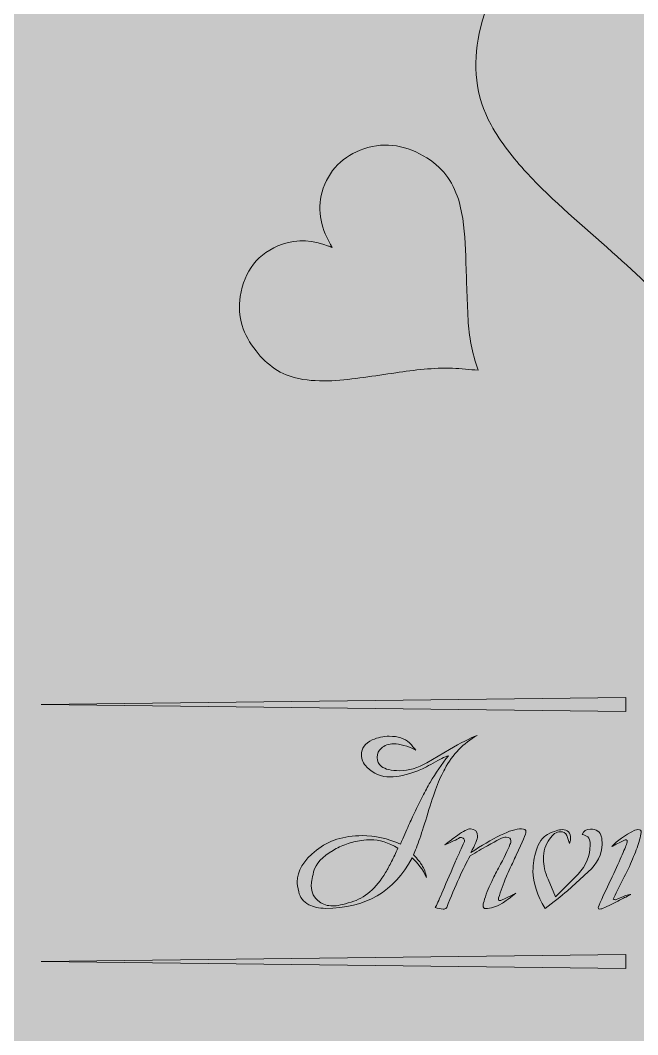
# Model space of a CAD drawing. Extents: x 325 to 1613, y -935 to -100.
# Drawn here: x 511.9 to 638.8, y -726.3 to -517.8 of the extents above; entities that cross this region are included whole.
import ezdxf

# ---------------------------------------------------------------- set-up
doc = ezdxf.new("R2010")
doc.units = 0
doc.header["$MEASUREMENT"] = 0
doc.layers.add('Layer 1', color=7, linetype='Continuous', lineweight=0)

# ---------------------------------------------------------------- blocks, each defined once
blk = doc.blocks.new('Block_2')
at = {"layer": 'Layer 1', "true_color": 0xf15a24, "transparency": 33554687}
h = blk.add_hatch(color=20, dxfattribs=at)
h.dxf.hatch_style = 2
edge = h.paths.add_edge_path()
edge.add_spline(control_points=[(654.1, -588.32), (652.22, -585.68), (650.49, -583.04), (648.55, -580.58), (644.13, -574.99), (638.88, -570.2), (633.59, -565.47), (627.63, -560.15), (621.47, -555.06), (616.01, -549.19), (613.21, -546.18), (610.7, -542.95), (608.69, -539.33), (605.38, -533.38), (604.95, -527.06), (606.27, -520.53), (607.78, -513.09), (611.4, -506.93), (617.99, -502.95), (626.14, -498.05), (634.59, -497.48), (642.96, -502.41), (648.19, -505.5), (651.43, -510.3), (653.48, -515.93), (653.63, -516.34), (653.78, -516.75), (654, -517.35), (654.23, -516.74), (654.38, -516.31), (654.54, -515.88), (657.18, -508.88), (661.49, -503.33), (668.67, -500.62), (676.56, -497.65), (684.07, -498.89), (690.94, -503.56), (698.21, -508.51), (701.42, -515.81), (702.31, -524.36), (703.08, -531.72), (700.72, -538.07), (696.42, -543.88), (692.69, -548.92), (688.17, -553.21), (683.54, -557.4), (677.72, -562.69), (671.82, -567.88), (666.11, -573.28), (661.52, -577.62), (657.48, -582.46), (654.35, -587.99), (654.27, -588.12), (654.16, -588.23), (654.1, -588.32)], knot_values=[0, 0, 0, 0, 1, 1, 1, 2, 2, 2, 3, 3, 3, 4, 4, 4, 5, 5, 5, 6, 6, 6, 7, 7, 7, 8, 8, 8, 9, 9, 9, 10, 10, 10, 11, 11, 11, 12, 12, 12, 13, 13, 13, 14, 14, 14, 15, 15, 15, 16, 16, 16, 17, 17, 17, 18, 18, 18, 18], degree=3, periodic=0)
h = blk.add_hatch(color=20, dxfattribs=at)
h.dxf.hatch_style = 2
edge = h.paths.add_edge_path()
edge.add_spline(control_points=[(606.04, -589.75), (604.26, -589.6), (602.53, -589.39), (600.79, -589.33), (596.86, -589.2), (592.97, -589.72), (589.09, -590.27), (584.72, -590.89), (580.37, -591.67), (575.96, -591.89), (573.68, -592), (571.43, -591.9), (569.18, -591.47), (565.49, -590.74), (562.67, -588.67), (560.39, -585.79), (557.78, -582.5), (556.47, -578.78), (557.14, -574.58), (557.97, -569.39), (560.74, -565.62), (565.81, -563.85), (568.97, -562.74), (572.15, -563.08), (575.26, -564.22), (575.49, -564.3), (575.71, -564.39), (576.05, -564.51), (575.87, -564.2), (575.74, -563.98), (575.62, -563.76), (573.6, -560.15), (572.79, -556.35), (574.21, -552.35), (575.76, -547.97), (578.96, -545.24), (583.38, -544), (588.06, -542.69), (592.28, -543.94), (596.21, -546.61), (599.59, -548.91), (601.43, -552.17), (602.35, -556.05), (603.16, -559.42), (603.35, -562.86), (603.48, -566.31), (603.63, -570.64), (603.72, -574.99), (603.97, -579.32), (604.16, -582.8), (604.77, -586.23), (605.99, -589.53), (606.02, -589.6), (606.02, -589.69), (606.04, -589.75)], knot_values=[0, 0, 0, 0, 1, 1, 1, 2, 2, 2, 3, 3, 3, 4, 4, 4, 5, 5, 5, 6, 6, 6, 7, 7, 7, 8, 8, 8, 9, 9, 9, 10, 10, 10, 11, 11, 11, 12, 12, 12, 13, 13, 13, 14, 14, 14, 15, 15, 15, 16, 16, 16, 17, 17, 17, 18, 18, 18, 18], degree=3, periodic=0)
at = {"layer": 'Layer 1'}
for points in [[(654.1, -588.32), (652.22, -585.68), (650.49, -583.04), (648.55, -580.58), (644.13, -574.99), (638.88, -570.2), (633.59, -565.47), (627.63, -560.15), (621.47, -555.06), (616.01, -549.19), (613.21, -546.18), (610.7, -542.95), (608.69, -539.33), (605.38, -533.38), (604.95, -527.06), (606.27, -520.53), (607.78, -513.09), (611.4, -506.93), (617.99, -502.95), (626.14, -498.05), (634.59, -497.48), (642.96, -502.41), (648.19, -505.5), (651.43, -510.3), (653.48, -515.93), (653.63, -516.34), (653.78, -516.75), (654, -517.35), (654.23, -516.74), (654.38, -516.31), (654.54, -515.88), (657.18, -508.88), (661.49, -503.33), (668.67, -500.62), (676.56, -497.65), (684.07, -498.89), (690.94, -503.56), (698.21, -508.51), (701.42, -515.81), (702.31, -524.36), (703.08, -531.72), (700.72, -538.07), (696.42, -543.88), (692.69, -548.92), (688.17, -553.21), (683.54, -557.4), (677.72, -562.69), (671.82, -567.88), (666.11, -573.28), (661.52, -577.62), (657.48, -582.46), (654.35, -587.99), (654.27, -588.12), (654.16, -588.23), (654.1, -588.32)], [(606.04, -589.75), (604.26, -589.6), (602.53, -589.39), (600.79, -589.33), (596.86, -589.2), (592.97, -589.72), (589.09, -590.27), (584.72, -590.89), (580.37, -591.67), (575.96, -591.89), (573.68, -592), (571.43, -591.9), (569.18, -591.47), (565.49, -590.74), (562.67, -588.67), (560.39, -585.79), (557.78, -582.5), (556.47, -578.78), (557.14, -574.58), (557.97, -569.39), (560.74, -565.62), (565.81, -563.85), (568.97, -562.74), (572.15, -563.08), (575.26, -564.22), (575.49, -564.3), (575.71, -564.39), (576.05, -564.51), (575.87, -564.2), (575.74, -563.98), (575.62, -563.76), (573.6, -560.15), (572.79, -556.35), (574.21, -552.35), (575.76, -547.97), (578.96, -545.24), (583.38, -544), (588.06, -542.69), (592.28, -543.94), (596.21, -546.61), (599.59, -548.91), (601.43, -552.17), (602.35, -556.05), (603.16, -559.42), (603.35, -562.86), (603.48, -566.31), (603.63, -570.64), (603.72, -574.99), (603.97, -579.32), (604.16, -582.8), (604.77, -586.23), (605.99, -589.53), (606.02, -589.6), (606.02, -589.69), (606.04, -589.75)]]:
    blk.add_open_spline(points, degree=3, knots=[0, 0, 0, 0, 1, 1, 1, 2, 2, 2, 3, 3, 3, 4, 4, 4, 5, 5, 5, 6, 6, 6, 7, 7, 7, 8, 8, 8, 9, 9, 9, 10, 10, 10, 11, 11, 11, 12, 12, 12, 13, 13, 13, 14, 14, 14, 15, 15, 15, 16, 16, 16, 17, 17, 17, 18, 18, 18, 18], dxfattribs=at)
blk = doc.blocks.new('Block_4')
at = {"layer": 'Layer 1', "true_color": 0x000000, "transparency": 33554687}
h = blk.add_hatch(color=18, dxfattribs=at)
h.dxf.hatch_style = 2
edge = h.paths.add_edge_path()
edge.add_spline(control_points=[(578.98, -687.11), (578, -687.45), (577.08, -687.88), (576.22, -688.41), (573.99, -689.64), (572.66, -691.12), (572.23, -692.84), (571.9, -694.2), (571.73, -695.15), (571.73, -695.68), (571.73, -697.04), (572.3, -698.14), (573.43, -698.97), (574.16, -699.53), (575.05, -699.81), (576.12, -699.81), (576.98, -699.81), (578.26, -699.55), (579.95, -699.02), (582.71, -698.22), (585.06, -696.19), (587.02, -692.94), (587.42, -692.28), (587.83, -691.52), (588.24, -690.68), (588.66, -689.83), (589.1, -688.92), (589.56, -687.96), (587.6, -686.8), (585.73, -686.22), (583.94, -686.22), (583.4, -686.22), (582.77, -686.27), (582.04, -686.37), (580.98, -686.53), (579.96, -686.78), (578.98, -687.11)], knot_values=[0, 0, 0, 0, 1, 1, 1, 2, 2, 2, 3, 3, 3, 4, 4, 4, 5, 5, 5, 6, 6, 6, 7, 7, 7, 8, 8, 8, 9, 9, 9, 10, 10, 10, 11, 11, 11, 12, 12, 12, 12], degree=3, periodic=0)
edge = h.paths.add_edge_path()
edge.add_spline(control_points=[(605.8, -664.8), (603.01, -666.37), (600.8, -668.66), (599.17, -671.68), (598.61, -672.64), (598.04, -673.88), (597.48, -675.39), (596.92, -676.9), (596.32, -678.68), (595.69, -680.74), (595.09, -682.8), (594.54, -684.53), (594.04, -685.94), (593.55, -687.36), (593.11, -688.48), (592.75, -689.31), (593.18, -689.77), (593.54, -690.18), (593.82, -690.53), (594.1, -690.87), (594.31, -691.17), (594.44, -691.4), (594.94, -692.16), (595.26, -693.01), (595.39, -693.94), (594.62, -692.28), (593.65, -690.95), (592.45, -689.95), (588.83, -696.86), (582.89, -700.31), (574.62, -700.31), (573.36, -700.31), (572.23, -700.06), (571.24, -699.56), (570.11, -698.93), (569.41, -698.05), (569.15, -696.93), (568.95, -696), (568.85, -695.3), (568.85, -694.83), (568.85, -692.64), (570.16, -690.48), (572.78, -688.36), (575.3, -686.37), (578.44, -685.37), (582.19, -685.37), (584.85, -685.37), (587.47, -685.95), (590.06, -687.11), (590.72, -685.62), (591.29, -684.34), (591.75, -683.28), (592.22, -682.22), (592.62, -681.35), (592.95, -680.69), (593.51, -679.5), (594.06, -678.37), (594.59, -677.33), (595.12, -676.28), (595.65, -675.31), (596.19, -674.42), (597.28, -672.56), (598.53, -670.73), (599.92, -668.94), (599.16, -669.2), (598.11, -669.72), (596.78, -670.48), (596.12, -670.85), (595.52, -671.16), (594.99, -671.43), (594.46, -671.69), (594.01, -671.89), (593.65, -672.03), (591.36, -672.89), (589.46, -673.32), (587.97, -673.32), (586.11, -673.32), (584.52, -672.66), (583.19, -671.33), (582.42, -670.56), (582.04, -669.7), (582.04, -668.74), (582.04, -667.41), (582.79, -666.4), (584.28, -665.7), (585.41, -665.2), (586.57, -664.95), (587.77, -664.95), (589.53, -664.95), (590.91, -665.4), (591.9, -666.3), (592.07, -666.47), (592.26, -666.67), (592.48, -666.92), (592.69, -667.17), (592.93, -667.46), (593.2, -667.79), (591.47, -666.93), (589.96, -666.5), (588.67, -666.5), (587.67, -666.5), (586.81, -666.81), (586.08, -667.44), (585.55, -667.84), (585.28, -668.46), (585.28, -669.29), (585.28, -670.08), (585.58, -670.7), (586.18, -671.13), (586.91, -671.73), (588.15, -672.03), (589.91, -672.03), (591.77, -672.03), (593.63, -671.48), (595.49, -670.38), (595.49, -670.38), (600.17, -667.64), (600.17, -667.64), (602.43, -666.32), (604.3, -665.37), (605.8, -664.8)], knot_values=[0, 0, 0, 0, 1, 1, 1, 2, 2, 2, 3, 3, 3, 4, 4, 4, 5, 5, 5, 6, 6, 6, 7, 7, 7, 8, 8, 8, 9, 9, 9, 10, 10, 10, 11, 11, 11, 12, 12, 12, 13, 13, 13, 14, 14, 14, 15, 15, 15, 16, 16, 16, 17, 17, 17, 18, 18, 18, 19, 19, 19, 20, 20, 20, 21, 21, 21, 22, 22, 22, 23, 23, 23, 24, 24, 24, 25, 25, 25, 26, 26, 26, 27, 27, 27, 28, 28, 28, 29, 29, 29, 30, 30, 30, 31, 31, 31, 32, 32, 32, 33, 33, 33, 34, 34, 34, 35, 35, 35, 36, 36, 36, 37, 37, 37, 38, 38, 38, 39, 39, 39, 40, 40, 40, 40], degree=3, periodic=0)
h = blk.add_hatch(color=18, dxfattribs=at)
h.dxf.hatch_style = 2
edge = h.paths.add_edge_path()
edge.add_spline(control_points=[(643, -677.25), (643, -678.35), (642.35, -678.9), (641.05, -678.9), (639.96, -678.9), (639.41, -678.25), (639.41, -676.96), (639.41, -675.86), (640.06, -675.31), (641.35, -675.31), (642.45, -675.31), (643, -675.96), (643, -677.25)], knot_values=[0, 0, 0, 0, 1, 1, 1, 2, 2, 2, 3, 3, 3, 4, 4, 4, 4], degree=3, periodic=0)
edge = h.paths.add_edge_path()
edge.add_spline(control_points=[(638.81, -684.13), (639.34, -684.13), (639.59, -684.33), (639.56, -684.72), (639.39, -685.65), (639.1, -686.7), (638.69, -687.86), (638.27, -689.02), (637.75, -690.3), (637.12, -691.7), (636.55, -692.83), (636, -693.95), (635.45, -695.06), (634.9, -696.17), (634.35, -697.29), (633.78, -698.42), (633.85, -698.45), (633.93, -698.48), (634.03, -698.49), (634.13, -698.51), (634.21, -698.54), (634.28, -698.57), (635.91, -697.77), (636.95, -697.41), (637.42, -697.47), (637.25, -697.54), (636.89, -697.71), (636.35, -698), (635.8, -698.28), (635.04, -698.67), (634.08, -699.17), (632.42, -700.03), (631.41, -700.46), (631.04, -700.46), (630.81, -700.46), (630.69, -700.36), (630.69, -700.16), (630.69, -699.93), (631.66, -697.82), (633.58, -693.84), (634.45, -691.98), (635.13, -690.46), (635.65, -689.28), (636.16, -688.1), (636.5, -687.25), (636.67, -686.72), (636.7, -686.38), (636.64, -686.22), (636.47, -686.22), (636.24, -686.22), (635.76, -686.42), (635.03, -686.82), (634.56, -687.05), (634.21, -687.23), (633.98, -687.36), (633.75, -687.5), (633.6, -687.58), (633.53, -687.61), (634.56, -686.42), (636.12, -685.29), (638.21, -684.23), (638.48, -684.16), (638.68, -684.13), (638.81, -684.13)], knot_values=[0, 0, 0, 0, 1, 1, 1, 2, 2, 2, 3, 3, 3, 4, 4, 4, 5, 5, 5, 6, 6, 6, 7, 7, 7, 8, 8, 8, 9, 9, 9, 10, 10, 10, 11, 11, 11, 12, 12, 12, 13, 13, 13, 14, 14, 14, 15, 15, 15, 16, 16, 16, 17, 17, 17, 18, 18, 18, 19, 19, 19, 20, 20, 20, 21, 21, 21, 21], degree=3, periodic=0)
h = blk.add_hatch(color=18, dxfattribs=at)
h.dxf.hatch_style = 2
edge = h.paths.add_edge_path()
edge.add_spline(control_points=[(614.91, -683.98), (615.54, -683.98), (615.86, -684.18), (615.86, -684.57), (615.86, -684.97), (615.19, -686.57), (613.86, -689.36), (613.4, -690.38), (612.99, -691.26), (612.64, -691.97), (612.3, -692.68), (612.04, -693.26), (611.87, -693.69), (611.17, -695.35), (610.63, -696.84), (610.23, -698.17), (610.13, -698.54), (610.19, -698.72), (610.43, -698.72), (610.66, -698.72), (611.19, -698.5), (612.02, -698.07), (613.08, -697.54), (613.66, -697.26), (613.76, -697.22), (612.14, -698.49), (611.17, -699.18), (610.88, -699.32), (609.71, -700.01), (608.6, -700.36), (607.54, -700.36), (607.21, -700.36), (607.04, -700.15), (607.04, -699.71), (607.04, -699.48), (607.32, -698.52), (607.89, -696.83), (608.12, -696.26), (608.43, -695.58), (608.81, -694.78), (609.19, -693.99), (609.66, -693.07), (610.23, -692.04), (611.39, -689.89), (612.17, -688.28), (612.57, -687.21), (612.7, -686.92), (612.77, -686.67), (612.77, -686.47), (612.77, -685.94), (612.44, -685.67), (611.77, -685.67), (611.21, -685.67), (609.93, -686.27), (607.94, -687.46), (607.37, -687.76), (606.8, -688.09), (606.22, -688.43), (605.64, -688.78), (605.03, -689.14), (604.4, -689.5), (602.94, -692.09), (601.33, -695.65), (599.57, -700.16), (599.34, -700.39), (599.09, -700.51), (598.82, -700.51), (598.29, -700.41), (597.76, -700.29), (597.23, -700.16), (597.46, -699.7), (597.91, -698.7), (598.58, -697.17), (599.24, -695.65), (600.14, -693.57), (601.26, -690.95), (601.63, -690.09), (601.97, -689.31), (602.29, -688.61), (602.6, -687.91), (602.89, -687.28), (603.16, -686.72), (603.22, -686.58), (603.26, -686.5), (603.26, -686.47), (603.26, -686.24), (603.15, -686.04), (602.93, -685.89), (602.72, -685.75), (602.49, -685.7), (602.26, -685.77), (601.6, -686.2), (600.57, -686.7), (599.17, -687.26), (599.6, -686.93), (600.04, -686.61), (600.47, -686.29), (600.9, -685.98), (601.33, -685.65), (601.76, -685.32), (602.99, -684.43), (603.89, -683.98), (604.45, -683.98), (605.41, -683.98), (605.9, -684.49), (605.9, -685.52), (605.9, -686.09), (605.43, -687.2), (604.5, -688.86), (606.73, -687.43), (608.77, -686.24), (610.63, -685.27), (612.42, -684.41), (613.85, -683.98), (614.91, -683.98)], knot_values=[0, 0, 0, 0, 1, 1, 1, 2, 2, 2, 3, 3, 3, 4, 4, 4, 5, 5, 5, 6, 6, 6, 7, 7, 7, 8, 8, 8, 9, 9, 9, 10, 10, 10, 11, 11, 11, 12, 12, 12, 13, 13, 13, 14, 14, 14, 15, 15, 15, 16, 16, 16, 17, 17, 17, 18, 18, 18, 19, 19, 19, 20, 20, 20, 21, 21, 21, 22, 22, 22, 23, 23, 23, 24, 24, 24, 25, 25, 25, 26, 26, 26, 27, 27, 27, 28, 28, 28, 29, 29, 29, 30, 30, 30, 31, 31, 31, 32, 32, 32, 33, 33, 33, 34, 34, 34, 35, 35, 35, 36, 36, 36, 37, 37, 37, 38, 38, 38, 38], degree=3, periodic=0)
h = blk.add_hatch(color=18, dxfattribs=at)
h.dxf.hatch_style = 2
edge = h.paths.add_edge_path()
edge.add_spline(control_points=[(629.1, -684.03), (630.36, -684.03), (631.13, -684.57), (631.39, -685.67), (631.43, -685.9), (631.45, -686.14), (631.47, -686.37), (631.48, -686.6), (631.49, -686.85), (631.49, -687.11), (631.49, -689.21), (630.55, -691.12), (628.65, -692.84), (628.65, -692.84), (624.37, -696.68), (624.37, -696.68), (623.04, -697.84), (621.52, -699.07), (619.79, -700.36), (618.13, -697.64), (617.3, -695.07), (617.3, -692.64), (617.3, -691.18), (617.51, -689.79), (617.95, -688.46), (618.48, -686.8), (619.26, -685.69), (620.29, -685.12), (621.68, -684.46), (622.68, -684.13), (623.28, -684.13), (624.44, -684.13), (625.02, -684.76), (625.02, -686.02), (625.02, -686.28), (625, -686.45), (624.97, -686.52), (624.97, -686.52), (624.77, -686.97), (624.77, -686.97), (624.7, -686.7), (624.62, -686.43), (624.52, -686.14), (624.42, -685.86), (624.34, -685.59), (624.27, -685.32), (624.01, -684.82), (623.54, -684.57), (622.88, -684.57), (622.11, -684.57), (621.38, -685.07), (620.69, -686.07), (619.86, -687.23), (619.44, -688.59), (619.44, -690.15), (619.44, -691.48), (619.76, -692.88), (620.39, -694.34), (620.39, -694.34), (621.93, -697.92), (621.93, -697.92), (622.96, -696.93), (624.5, -695.38), (626.56, -693.29), (628.22, -691.46), (629.05, -689.49), (629.05, -687.36), (629.05, -686.43), (628.89, -685.85), (628.55, -685.62), (628.22, -685.39), (627.84, -685.22), (627.41, -685.12), (627.64, -684.39), (628.21, -684.03), (629.1, -684.03)], knot_values=[0, 0, 0, 0, 1, 1, 1, 2, 2, 2, 3, 3, 3, 4, 4, 4, 5, 5, 5, 6, 6, 6, 7, 7, 7, 8, 8, 8, 9, 9, 9, 10, 10, 10, 11, 11, 11, 12, 12, 12, 13, 13, 13, 14, 14, 14, 15, 15, 15, 16, 16, 16, 17, 17, 17, 18, 18, 18, 19, 19, 19, 20, 20, 20, 21, 21, 21, 22, 22, 22, 23, 23, 23, 24, 24, 24, 25, 25, 25, 25], degree=3, periodic=0)
at = {"layer": 'Layer 1'}
for points, knots in [([(605.8, -664.8), (603.01, -666.37), (600.8, -668.66), (599.17, -671.68), (598.61, -672.64), (598.04, -673.88), (597.48, -675.39), (596.92, -676.9), (596.32, -678.68), (595.69, -680.74), (595.09, -682.8), (594.54, -684.53), (594.04, -685.94), (593.55, -687.36), (593.11, -688.48), (592.75, -689.31), (593.18, -689.77), (593.54, -690.18), (593.82, -690.53), (594.1, -690.87), (594.31, -691.17), (594.44, -691.4), (594.94, -692.16), (595.26, -693.01), (595.39, -693.94), (594.62, -692.28), (593.65, -690.95), (592.45, -689.95), (588.83, -696.86), (582.89, -700.31), (574.62, -700.31), (573.36, -700.31), (572.23, -700.06), (571.24, -699.56), (570.11, -698.93), (569.41, -698.05), (569.15, -696.93), (568.95, -696), (568.85, -695.3), (568.85, -694.83), (568.85, -692.64), (570.16, -690.48), (572.78, -688.36), (575.3, -686.37), (578.44, -685.37), (582.19, -685.37), (584.85, -685.37), (587.47, -685.95), (590.06, -687.11), (590.72, -685.62), (591.29, -684.34), (591.75, -683.28), (592.22, -682.22), (592.62, -681.35), (592.95, -680.69), (593.51, -679.5), (594.06, -678.37), (594.59, -677.33), (595.12, -676.28), (595.65, -675.31), (596.19, -674.42), (597.28, -672.56), (598.53, -670.73), (599.92, -668.94), (599.16, -669.2), (598.11, -669.72), (596.78, -670.48), (596.12, -670.85), (595.52, -671.16), (594.99, -671.43), (594.46, -671.69), (594.01, -671.89), (593.65, -672.03), (591.36, -672.89), (589.46, -673.32), (587.97, -673.32), (586.11, -673.32), (584.52, -672.66), (583.19, -671.33), (582.42, -670.56), (582.04, -669.7), (582.04, -668.74), (582.04, -667.41), (582.79, -666.4), (584.28, -665.7), (585.41, -665.2), (586.57, -664.95), (587.77, -664.95), (589.53, -664.95), (590.91, -665.4), (591.9, -666.3), (592.07, -666.47), (592.26, -666.67), (592.48, -666.92), (592.69, -667.17), (592.93, -667.46), (593.2, -667.79), (591.47, -666.93), (589.96, -666.5), (588.67, -666.5), (587.67, -666.5), (586.81, -666.81), (586.08, -667.44), (585.55, -667.84), (585.28, -668.46), (585.28, -669.29), (585.28, -670.08), (585.58, -670.7), (586.18, -671.13), (586.91, -671.73), (588.15, -672.03), (589.91, -672.03), (591.77, -672.03), (593.63, -671.48), (595.49, -670.38), (595.49, -670.38), (600.17, -667.64), (600.17, -667.64), (602.43, -666.32), (604.3, -665.37), (605.8, -664.8)], [0, 0, 0, 0, 1, 1, 1, 2, 2, 2, 3, 3, 3, 4, 4, 4, 5, 5, 5, 6, 6, 6, 7, 7, 7, 8, 8, 8, 9, 9, 9, 10, 10, 10, 11, 11, 11, 12, 12, 12, 13, 13, 13, 14, 14, 14, 15, 15, 15, 16, 16, 16, 17, 17, 17, 18, 18, 18, 19, 19, 19, 20, 20, 20, 21, 21, 21, 22, 22, 22, 23, 23, 23, 24, 24, 24, 25, 25, 25, 26, 26, 26, 27, 27, 27, 28, 28, 28, 29, 29, 29, 30, 30, 30, 31, 31, 31, 32, 32, 32, 33, 33, 33, 34, 34, 34, 35, 35, 35, 36, 36, 36, 37, 37, 37, 38, 38, 38, 39, 39, 39, 40, 40, 40, 40]), ([(614.91, -683.98), (615.54, -683.98), (615.86, -684.18), (615.86, -684.57), (615.86, -684.97), (615.19, -686.57), (613.86, -689.36), (613.4, -690.38), (612.99, -691.26), (612.64, -691.97), (612.3, -692.68), (612.04, -693.26), (611.87, -693.69), (611.17, -695.35), (610.63, -696.84), (610.23, -698.17), (610.13, -698.54), (610.19, -698.72), (610.43, -698.72), (610.66, -698.72), (611.19, -698.5), (612.02, -698.07), (613.08, -697.54), (613.66, -697.26), (613.76, -697.22), (612.14, -698.49), (611.17, -699.18), (610.88, -699.32), (609.71, -700.01), (608.6, -700.36), (607.54, -700.36), (607.21, -700.36), (607.04, -700.15), (607.04, -699.71), (607.04, -699.48), (607.32, -698.52), (607.89, -696.83), (608.12, -696.26), (608.43, -695.58), (608.81, -694.78), (609.19, -693.99), (609.66, -693.07), (610.23, -692.04), (611.39, -689.89), (612.17, -688.28), (612.57, -687.21), (612.7, -686.92), (612.77, -686.67), (612.77, -686.47), (612.77, -685.94), (612.44, -685.67), (611.77, -685.67), (611.21, -685.67), (609.93, -686.27), (607.94, -687.46), (607.37, -687.76), (606.8, -688.09), (606.22, -688.43), (605.64, -688.78), (605.03, -689.14), (604.4, -689.5), (602.94, -692.09), (601.33, -695.65), (599.57, -700.16), (599.34, -700.39), (599.09, -700.51), (598.82, -700.51), (598.29, -700.41), (597.76, -700.29), (597.23, -700.16), (597.46, -699.7), (597.91, -698.7), (598.58, -697.17), (599.24, -695.65), (600.14, -693.57), (601.26, -690.95), (601.63, -690.09), (601.97, -689.31), (602.29, -688.61), (602.6, -687.91), (602.89, -687.28), (603.16, -686.72), (603.22, -686.58), (603.26, -686.5), (603.26, -686.47), (603.26, -686.24), (603.15, -686.04), (602.93, -685.89), (602.72, -685.75), (602.49, -685.7), (602.26, -685.77), (601.6, -686.2), (600.57, -686.7), (599.17, -687.26), (599.6, -686.93), (600.04, -686.61), (600.47, -686.29), (600.9, -685.98), (601.33, -685.65), (601.76, -685.32), (602.99, -684.43), (603.89, -683.98), (604.45, -683.98), (605.41, -683.98), (605.9, -684.49), (605.9, -685.52), (605.9, -686.09), (605.43, -687.2), (604.5, -688.86), (606.73, -687.43), (608.77, -686.24), (610.63, -685.27), (612.42, -684.41), (613.85, -683.98), (614.91, -683.98)], [0, 0, 0, 0, 1, 1, 1, 2, 2, 2, 3, 3, 3, 4, 4, 4, 5, 5, 5, 6, 6, 6, 7, 7, 7, 8, 8, 8, 9, 9, 9, 10, 10, 10, 11, 11, 11, 12, 12, 12, 13, 13, 13, 14, 14, 14, 15, 15, 15, 16, 16, 16, 17, 17, 17, 18, 18, 18, 19, 19, 19, 20, 20, 20, 21, 21, 21, 22, 22, 22, 23, 23, 23, 24, 24, 24, 25, 25, 25, 26, 26, 26, 27, 27, 27, 28, 28, 28, 29, 29, 29, 30, 30, 30, 31, 31, 31, 32, 32, 32, 33, 33, 33, 34, 34, 34, 35, 35, 35, 36, 36, 36, 37, 37, 37, 38, 38, 38, 38]), ([(629.1, -684.03), (630.36, -684.03), (631.13, -684.57), (631.39, -685.67), (631.43, -685.9), (631.45, -686.14), (631.47, -686.37), (631.48, -686.6), (631.49, -686.85), (631.49, -687.11), (631.49, -689.21), (630.55, -691.12), (628.65, -692.84), (628.65, -692.84), (624.37, -696.68), (624.37, -696.68), (623.04, -697.84), (621.52, -699.07), (619.79, -700.36), (618.13, -697.64), (617.3, -695.07), (617.3, -692.64), (617.3, -691.18), (617.51, -689.79), (617.95, -688.46), (618.48, -686.8), (619.26, -685.69), (620.29, -685.12), (621.68, -684.46), (622.68, -684.13), (623.28, -684.13), (624.44, -684.13), (625.02, -684.76), (625.02, -686.02), (625.02, -686.28), (625, -686.45), (624.97, -686.52), (624.97, -686.52), (624.77, -686.97), (624.77, -686.97), (624.7, -686.7), (624.62, -686.43), (624.52, -686.14), (624.42, -685.86), (624.34, -685.59), (624.27, -685.32), (624.01, -684.82), (623.54, -684.57), (622.88, -684.57), (622.11, -684.57), (621.38, -685.07), (620.69, -686.07), (619.86, -687.23), (619.44, -688.59), (619.44, -690.15), (619.44, -691.48), (619.76, -692.88), (620.39, -694.34), (620.39, -694.34), (621.93, -697.92), (621.93, -697.92), (622.96, -696.93), (624.5, -695.38), (626.56, -693.29), (628.22, -691.46), (629.05, -689.49), (629.05, -687.36), (629.05, -686.43), (628.89, -685.85), (628.55, -685.62), (628.22, -685.39), (627.84, -685.22), (627.41, -685.12), (627.64, -684.39), (628.21, -684.03), (629.1, -684.03)], [0, 0, 0, 0, 1, 1, 1, 2, 2, 2, 3, 3, 3, 4, 4, 4, 5, 5, 5, 6, 6, 6, 7, 7, 7, 8, 8, 8, 9, 9, 9, 10, 10, 10, 11, 11, 11, 12, 12, 12, 13, 13, 13, 14, 14, 14, 15, 15, 15, 16, 16, 16, 17, 17, 17, 18, 18, 18, 19, 19, 19, 20, 20, 20, 21, 21, 21, 22, 22, 22, 23, 23, 23, 24, 24, 24, 25, 25, 25, 25]), ([(638.81, -684.13), (639.34, -684.13), (639.59, -684.33), (639.56, -684.72), (639.39, -685.65), (639.1, -686.7), (638.69, -687.86), (638.27, -689.02), (637.75, -690.3), (637.12, -691.7), (636.55, -692.83), (636, -693.95), (635.45, -695.06), (634.9, -696.17), (634.35, -697.29), (633.78, -698.42), (633.85, -698.45), (633.93, -698.48), (634.03, -698.49), (634.13, -698.51), (634.21, -698.54), (634.28, -698.57), (635.91, -697.77), (636.95, -697.41), (637.42, -697.47), (637.25, -697.54), (636.89, -697.71), (636.35, -698), (635.8, -698.28), (635.04, -698.67), (634.08, -699.17), (632.42, -700.03), (631.41, -700.46), (631.04, -700.46), (630.81, -700.46), (630.69, -700.36), (630.69, -700.16), (630.69, -699.93), (631.66, -697.82), (633.58, -693.84), (634.45, -691.98), (635.13, -690.46), (635.65, -689.28), (636.16, -688.1), (636.5, -687.25), (636.67, -686.72), (636.7, -686.38), (636.64, -686.22), (636.47, -686.22), (636.24, -686.22), (635.76, -686.42), (635.03, -686.82), (634.56, -687.05), (634.21, -687.23), (633.98, -687.36), (633.75, -687.5), (633.6, -687.58), (633.53, -687.61), (634.56, -686.42), (636.12, -685.29), (638.21, -684.23), (638.48, -684.16), (638.68, -684.13), (638.81, -684.13)], [0, 0, 0, 0, 1, 1, 1, 2, 2, 2, 3, 3, 3, 4, 4, 4, 5, 5, 5, 6, 6, 6, 7, 7, 7, 8, 8, 8, 9, 9, 9, 10, 10, 10, 11, 11, 11, 12, 12, 12, 13, 13, 13, 14, 14, 14, 15, 15, 15, 16, 16, 16, 17, 17, 17, 18, 18, 18, 19, 19, 19, 20, 20, 20, 21, 21, 21, 21]), ([(578.98, -687.11), (578, -687.45), (577.08, -687.88), (576.22, -688.41), (573.99, -689.64), (572.66, -691.12), (572.23, -692.84), (571.9, -694.2), (571.73, -695.15), (571.73, -695.68), (571.73, -697.04), (572.3, -698.14), (573.43, -698.97), (574.16, -699.53), (575.05, -699.81), (576.12, -699.81), (576.98, -699.81), (578.26, -699.55), (579.95, -699.02), (582.71, -698.22), (585.06, -696.19), (587.02, -692.94), (587.42, -692.28), (587.83, -691.52), (588.24, -690.68), (588.66, -689.83), (589.1, -688.92), (589.56, -687.96), (587.6, -686.8), (585.73, -686.22), (583.94, -686.22), (583.4, -686.22), (582.77, -686.27), (582.04, -686.37), (580.98, -686.53), (579.96, -686.78), (578.98, -687.11)], [0, 0, 0, 0, 1, 1, 1, 2, 2, 2, 3, 3, 3, 4, 4, 4, 5, 5, 5, 6, 6, 6, 7, 7, 7, 8, 8, 8, 9, 9, 9, 10, 10, 10, 11, 11, 11, 12, 12, 12, 12])]:
    blk.add_open_spline(points, degree=3, knots=knots, dxfattribs=at)
blk = doc.blocks.new('Block_3')
at = {"layer": 'Layer 1', "true_color": 0x000000, "transparency": 33554687}
h = blk.add_hatch(color=18, dxfattribs=at)
h.dxf.hatch_style = 2
h.paths.add_polyline_path([(516.24, -658.45), (636.37, -657.01), (636.37, -659.89)])
h = blk.add_hatch(color=18, dxfattribs=at)
h.dxf.hatch_style = 2
h.paths.add_polyline_path([(516.24, -711.24), (636.37, -709.8), (636.37, -712.68)])
at = {"layer": 'Layer 1'}
for points in [[(516.24, -658.45), (636.37, -657.01), (636.37, -659.89), (516.24, -658.45)], [(516.24, -711.24), (636.37, -709.8), (636.37, -712.68), (516.24, -711.24)]]:
    blk.add_lwpolyline(points, close=True, dxfattribs=at)
blk.add_blockref('Block_4', (0, 0), dxfattribs=at)
blk = doc.blocks.new('Block_0')
at = {"layer": 'Layer 1', "true_color": 0xffde69, "transparency": 33554687}
h = blk.add_hatch(color=41, dxfattribs=at)
h.dxf.hatch_style = 2
h.paths.add_polyline_path([(955.38, -922.03), (340.41, -922.03), (340.41, -307.06), (955.38, -307.06)])
at = {"layer": 'Layer 1'}
for name in ['Block_2', 'Block_3']:
    blk.add_blockref(name, (0, 0), dxfattribs=at)

msp = doc.modelspace()

# ---------------------------------------------------------------- hatches: boundary and pattern name
at = {"layer": 'Layer 1', "true_color": 0xaf7ad9, "transparency": 33554687}
h = msp.add_hatch(color=203, dxfattribs=at)
h.dxf.hatch_style = 2
h.paths.add_polyline_path([(327.74, -934.7), (968.05, -934.7), (968.05, -294.39), (327.74, -294.39)])

# ---------------------------------------------------------------- block references
at = {"layer": 'Layer 1'}
msp.add_blockref('Block_0', (0, 0), dxfattribs=at)

doc.saveas('drawing.dxf')
